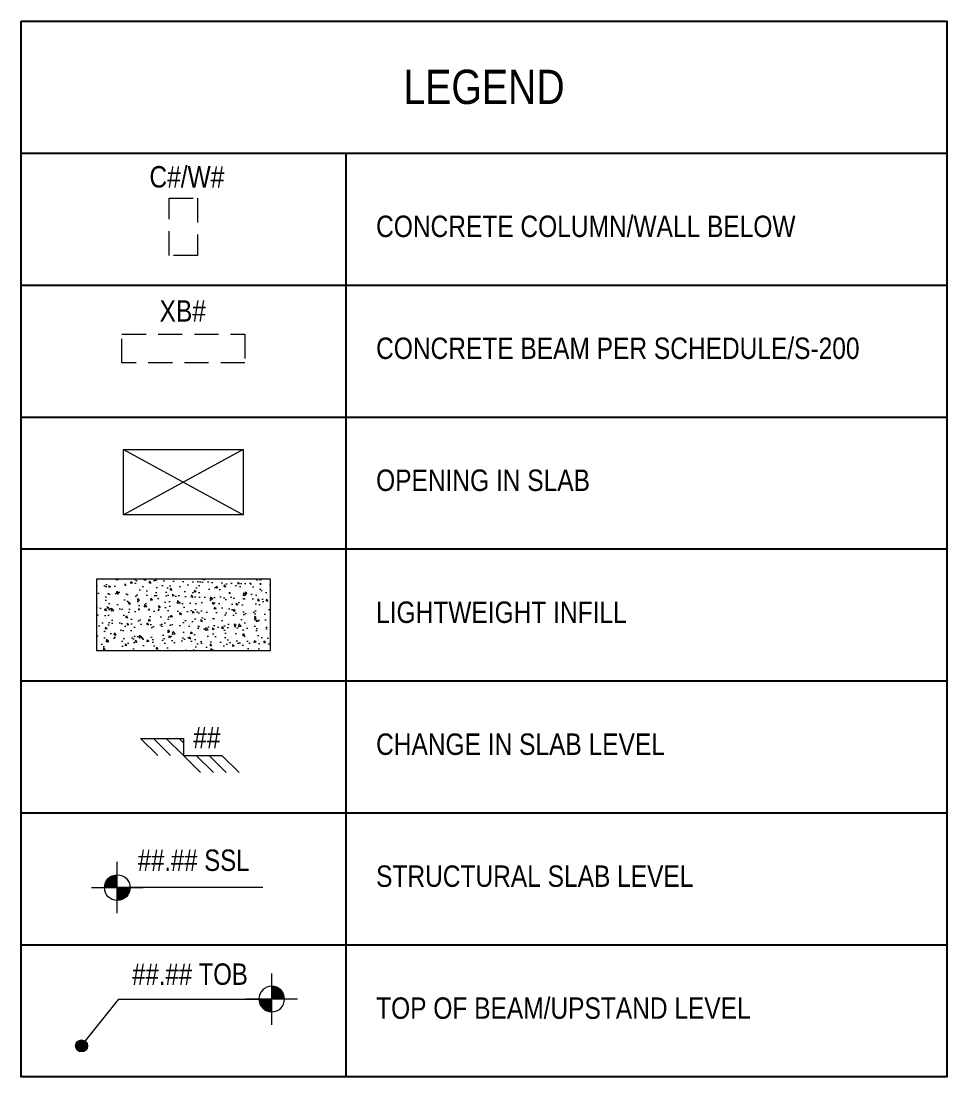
# Model space of a CAD drawing. Header units: millimetres. Extents: x -1760 to 80452, y -32586 to 8596.
# Drawn here: x 72340 to 80452, y -653 to 8596 of the extents above; entities that cross this region are included whole.
import ezdxf

# ---------------------------------------------------------------- set-up
doc = ezdxf.new("R2010")
doc.units = ezdxf.units.MM
doc.header["$LTSCALE"] = 75
doc.linetypes.add('Hidden Line', pattern=[4.233333, 2.822222, -1.411111])
for name, color, linetype, lineweight in [('G-ANNO-DIMS', 111, 'Continuous', 9), ('S-BEAM-IDEN', 2, 'Continuous', 9), ('S-COL', 3, 'Continuous', 13), ('S-COLS-IDEN', 171, 'Continuous', 9), ('S-HATCH', 8, 'Continuous', 9), ('S-SLAB', 3, 'Continuous', 13), ('TXT', 11, 'Continuous', 9)]:
    doc.layers.add(name, color=color, linetype=linetype, lineweight=lineweight)
doc.layers.add('NonPlottable_0', color=7, linetype='Continuous', plot=False)
doc.styles.add('Arial', font='arial.ttf', dxfattribs={"width": 0.8, "height": 187.5})
doc.styles.add('Arial Narrow_1', font='ARIALN.TTF', dxfattribs={"height": 187.5})

# ---------------------------------------------------------------- blocks, each defined once
blk = doc.blocks.new('Spot Elevations - WYE_Spot Elevation - Target Filled-619581-VILLA E - FIRST FLOOR')
at = {"layer": 'G-ANNO-DIMS'}
h = blk.add_hatch(color=256, dxfattribs=at)
edge = h.paths.add_edge_path(flags=0)
edge.add_line((0, 0), (-1.5, 0))
edge.add_arc((0, 0), 1.5, 90, 180, ccw=False)
edge.add_line((0, 1.5), (0, 0))
h = blk.add_hatch(color=256, dxfattribs=at)
edge = h.paths.add_edge_path(flags=0)
edge.add_line((0, 0), (1.5, 0))
edge.add_arc((0, 0), 1.5, 270, 360, ccw=False)
edge.add_line((0, -1.5), (0, 0))
for p, q in [((0, -3), (0, 3)), ((-3, 0), (3.01, 0))]:
    blk.add_line(p, q, dxfattribs=at)
blk.add_circle((0, 0), 1.5, dxfattribs=at)

msp = doc.modelspace()

# ---------------------------------------------------------------- hatches: boundary and pattern name
at = {"layer": 'G-ANNO-DIMS'}
h = msp.add_hatch(color=256, dxfattribs=at)
h.dxf.hatch_style = 1
edge = h.paths.add_edge_path()
edge.add_arc((72870.1, -381.3), 52.4, 0, 360)
at = {"layer": 'S-HATCH'}
h = msp.add_hatch(dxfattribs=at)
h.set_pattern_fill('AR-CONC', color=3, angle=-90)
h.set_pattern_definition([(320, (82569.8, 27980.98), (-15.9391, -182.1847), [19.05, -209.55]), (265, (82569.8, 27980.98), (191.0568, 35.2434), [15.24, -167.6406]), (10.45144, (82568.48, 27965.8), (175.1178, -146.9412), [16.19, -178.0902]), (316.1842, (82620.6, 27980.98), (-42.0423, -271.079), [28.575, -314.325]), (6.6356, (82617.1, 27958.4), (247.426, -237.4041), [24.285, -267.1356]), (261.1842, (82620.6, 27980.98), (247.426, -237.404), [22.86, -251.4597]), (291, (82607.9, 27955.58), (-102.2652, -151.6144), [19.05, -209.55]), (236, (82607.9, 27955.58), (184.188, -61.802), [15.24, -167.64]), (341.45144, (82599.38, 27942.94), (81.9228, -213.4164), [16.19, -178.09]), (307.5, (82569.805, 27980.98), (84.55504, -3.0886), [0, -165.608, 0, -170.18, 0, -168.275]), (277.5, (82569.8, 27980.98), (100.18057, -66.81966), [0, -97.028, 0, -161.798, 0, -64.135]), (237.5, (82569.805, 28037.62), (-5.72874, -135.5906), [0, -63.5, 0, -198.12, 0, -262.89]), (227.5, (82569.8, 28063.02), (25.4265, -148.1292), [0, -82.55, 0, -131.572, 0, -186.69])])
h.paths.add_polyline_path([(74524.8, 3081), (74524.8, 3706), (72999.8, 3706), (72999.8, 3081)])

# ---------------------------------------------------------------- linework, layer by layer
at = {"layer": 'G-ANNO-DIMS'}
for p, q in [((73284.1, 1005.3), (73183.2, 1005.3)), ((74459, 1005.3), (73284.1, 1005.3)), ((72870.1, -381.3), (73197.8, 29.1)), ((73197.8, 29.1), (74435.5, 29.1))]:
    msp.add_line(p, q, dxfattribs=at)
msp.add_circle((72870.1, -381.3), 52.4, dxfattribs=at)
at = {"layer": 'NonPlottable_0'}
for p, q in [((72340.4, 7439.6), (80452.1, 7439.6)), ((75184.2, 7439.6), (75184.2, -652.6)), ((72340.4, 6283.6), (80452.1, 6283.6)), ((72340.4, 5127.5), (80452.1, 5127.5)), ((72340.4, 3971.5), (80452.1, 3971.5)), ((72340.4, 2815.5), (80452.1, 2815.5)), ((72340.4, 1659.4), (80452.1, 1659.4)), ((72340.4, 503.4), (80452.1, 503.4))]:
    msp.add_line(p, q, dxfattribs=at)
msp.add_lwpolyline([(72340.4, 8595.6), (80452.1, 8595.6), (80452.1, -652.6), (72340.4, -652.6)], close=True, dxfattribs=at)
at = {"layer": 'S-COL', "linetype": 'Hidden Line'}
for points in [[(73637.3, 7043.3), (73887.3, 7043.3), (73887.3, 6543.3), (73637.3, 6543.3)], [(74301, 5852.1), (74301, 5602.1), (73223.7, 5602.1), (73223.7, 5852.1)]]:
    msp.add_lwpolyline(points, close=True, dxfattribs=at)
at = {"layer": 'S-SLAB'}
for p, q in [((73237.3, 4843.5), (74287.3, 4271.1)), ((74287.3, 4843.5), (73237.3, 4271.1))]:
    msp.add_line(p, q, dxfattribs=at)
for points in [[(73237.3, 4843.5), (74287.3, 4843.5), (74287.3, 4271.1), (73237.3, 4271.1)], [(74524.8, 3081), (74524.8, 3706), (72999.8, 3706), (72999.8, 3081)]]:
    msp.add_lwpolyline(points, close=True, dxfattribs=at)
at = {"layer": 'TXT'}
for p, q in [((73537.3, 2162.4), (73387.3, 2312.4)), ((73387.3, 2312.4), (73762.3, 2312.4)), ((73649.8, 2162.4), (73499.8, 2312.4)), ((73762.3, 2162.4), (73612.3, 2312.4)), ((73762.3, 2274.9), (73724.8, 2312.4)), ((73762.3, 2312.4), (73762.3, 2162.4)), ((73762.3, 2162.4), (73912.3, 2012.4)), ((73762.3, 2162.4), (74099.8, 2162.4)), ((73874.8, 2162.4), (74024.8, 2012.4)), ((73987.3, 2162.4), (74137.3, 2012.4)), ((74099.8, 2162.4), (74249.8, 2012.4))]:
    msp.add_line(p, q, dxfattribs=at)

# ---------------------------------------------------------------- block references
at = {"layer": 'G-ANNO-DIMS', "yscale": 74.99999999999996, "zscale": 74.99999999999996}
for p, xscale in [((73183.2, 1005.3), 74.99999999999996), ((74536.5, 29.1), -74.99999999999996)]:
    msp.add_blockref('Spot Elevations - WYE_Spot Elevation - Target Filled-619581-VILLA E - FIRST FLOOR', p, dxfattribs=dict(at, xscale=xscale))

# ---------------------------------------------------------------- texts
at = {"layer": 'S-BEAM-IDEN', "insert": (73553.8, 6150.2), "char_height": 187.5, "width": 1713.653, "attachment_point": 1, "style": 'Arial Narrow_1'}
msp.add_mtext('XB#', dxfattribs=at)
at = {"layer": 'S-COLS-IDEN', "style": 'Arial Narrow_1'}
for s, insert, char_height, width, attachment_point in [('LEGEND', (76396.3, 8017.6), 300, 8111.676, 5), ('C#/W#', (73464.9, 7325.5), 187.5, 330.696, 1), ('CONCRETE COLUMN/WALL BELOW', (75450.9, 6891.7), 187.5, 5458.388, 1), ('CONCRETE BEAM PER SCHEDULE/S-200', (75450.9, 5823.5), 187.5, 5458.388, 1), ('OPENING IN SLAB', (75450.9, 4667.5), 187.5, 5458.388, 1), ('LIGHTWEIGHT INFILL', (75450.9, 3511.5), 187.5, 5458.388, 1), ('CHANGE IN SLAB LEVEL', (75450.9, 2355.4), 187.5, 5458.388, 1), ('STRUCTURAL SLAB LEVEL', (75450.9, 1199.4), 187.5, 5458.388, 1), ('TOP OF BEAM/UPSTAND LEVEL', (75450.9, 43.4), 187.5, 5458.388, 1)]:
    msp.add_mtext(s, dxfattribs=dict(at, insert=insert, char_height=char_height, width=width, attachment_point=attachment_point))
at = {"layer": 'TXT', "insert": (73848.3, 2412.4), "char_height": 187.5, "width": 432.911, "attachment_point": 1, "style": 'Arial Narrow_1'}
msp.add_mtext('##', dxfattribs=at)

# ---------------------------------------------------------------- next in the draw order: texts
at = {"layer": 'G-ANNO-DIMS', "char_height": 187.5, "line_spacing_factor": 0.941778, "style": 'Arial', "bg_fill": 3, "box_fill_scale": 1.25, "bg_fill_color": 256, "bg_fill_true_color": 13158600, "bg_fill_transparency": 0}
for s, insert, width, attachment_point in [('##.## SSL', (73362.6, 1339), 1057.569, 1), ('##.## TOB', (74326.8, 341.1), 1117.07, 3)]:
    msp.add_mtext(s, dxfattribs=dict(at, insert=insert, width=width, attachment_point=attachment_point))

doc.saveas('drawing.dxf')
